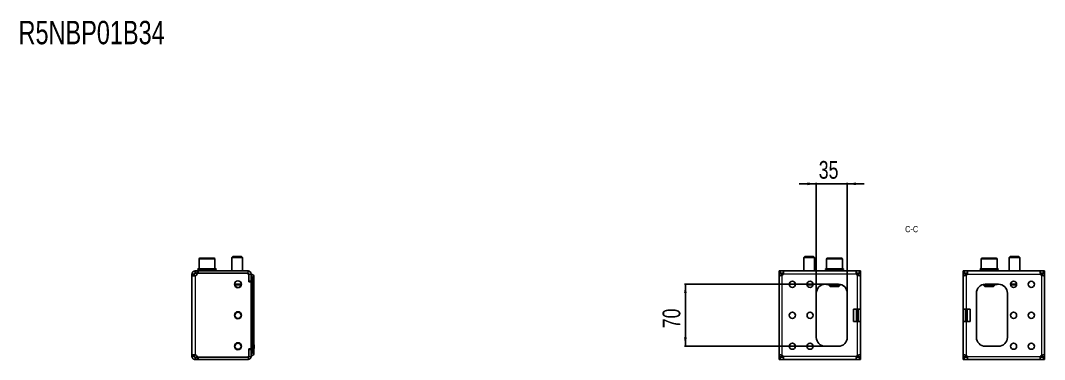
# Model space of a CAD drawing. Header units: millimetres. Extents: x -438 to 1749, y -470 to 578.
# Drawn here: x 591 to 1749, y 195 to 578 of the extents above; entities that cross this region are included whole.
import ezdxf

# ---------------------------------------------------------------- set-up
doc = ezdxf.new("R2010")
doc.units = ezdxf.units.MM
doc.layers.add('FORMAT', color=7, linetype='Continuous')
doc.styles.add('SLDTEXTSTYLE0', font='TXT', dxfattribs={"width": 0.75})
doc.dimstyles.new('SLDDIMSTYLE0', dxfattribs={"dimtxt": 20, "dimasz": 10, "dimexe": 0, "dimexo": 0.0625, "dimgap": 5, "dimtad": 2, "dimdec": 1, "dimrnd": 1e-09, "dimzin": 12, "dimdsep": 46, "dimtxsty": 'SLDTEXTSTYLE0', "dimsah": 1, "dimcen": 0.09, "dimadec": 0, "dimazin": 3, "dimtfac": 1, "dimtofl": 0, "dimtmove": 0, "dimatfit": 3, "dimfxl": 0, "dimfrac": 2, "dimtolj": 1, "dimtzin": 12, "dimarcsym": 0})
doc.dimstyles.new('SLDDIMSTYLE1', dxfattribs={"dimtxt": 20, "dimasz": 10, "dimexe": 0, "dimexo": 0.0625, "dimgap": 5, "dimtad": 2, "dimdec": 1, "dimrnd": 1e-09, "dimzin": 12, "dimdsep": 46, "dimtxsty": 'SLDTEXTSTYLE0', "dimsah": 1, "dimcen": 0.09, "dimadec": 0, "dimazin": 3, "dimtfac": 1, "dimtmove": 0, "dimatfit": 0, "dimfxl": 0, "dimfrac": 2, "dimtolj": 1, "dimtzin": 12, "dimarcsym": 0})

# ---------------------------------------------------------------- blocks, each defined once
blk = doc.blocks.new('_D_9')
at = {"layer": 'FORMAT'}
for p, q in [((1490.6, 270), (1490.6, 394.4)), ((1525.6, 270), (1525.6, 394.4)), ((1490.6, 393.4), (1471.4, 393.4)), ((1525.6, 393.4), (1490.6, 393.4)), ((1525.6, 393.4), (1544.9, 393.4))]:
    blk.add_line(p, q, dxfattribs=at)
for points in [[(1490.6, 393.4), (1480.6, 395), (1480.6, 391.9)], [(1525.6, 393.4), (1535.6, 391.9), (1535.6, 395)]]:
    blk.add_solid(points, dxfattribs=at)
at = {"layer": 'FORMAT', "insert": (1493.4, 419.2), "char_height": 20, "attachment_point": 1, "style": 'SLDTEXTSTYLE0'}
blk.add_mtext('35', dxfattribs=at)
blk = doc.blocks.new('_D_10')
at = {"layer": 'FORMAT'}
for p, q in [((1500.6, 279.9), (1341.6, 279.9)), ((1342.6, 209.9), (1342.6, 279.9)), ((1500.6, 209.9), (1341.6, 209.9))]:
    blk.add_line(p, q, dxfattribs=at)
for points in [[(1342.6, 279.9), (1341.1, 269.9), (1344.2, 269.9)], [(1342.6, 209.9), (1344.2, 219.9), (1341.1, 219.9)]]:
    blk.add_solid(points, dxfattribs=at)
at = {"layer": 'FORMAT', "insert": (1316.9, 230.2), "char_height": 20, "attachment_point": 1, "rotation": 90, "style": 'SLDTEXTSTYLE0'}
blk.add_mtext('70', dxfattribs=at)

msp = doc.modelspace()

# ---------------------------------------------------------------- linework, layer by layer
at = {"color": 7, "linetype": 'Continuous', "lineweight": 25}
for p, q in [((792.79, 308.45), (792.79, 297.45)), ((793.79, 309.45), (809.79, 309.45)), ((810.79, 297.45), (810.79, 308.45)), ((830.86, 311.45), (829.79, 310.37)), ((829.79, 310.37), (829.79, 294.95)), ((841.79, 310.37), (829.79, 310.37)), ((840.71, 311.45), (830.86, 311.45)), ((841.79, 310.37), (840.71, 311.45)), ((841.79, 294.95), (841.79, 310.37)), ((1477.72, 311.45), (1476.65, 310.37)), ((1476.65, 310.37), (1476.65, 294.95)), ((1488.65, 310.37), (1476.65, 310.37)), ((1487.57, 311.45), (1477.72, 311.45)), ((1488.65, 310.37), (1487.57, 311.45)), ((1488.65, 294.95), (1488.65, 310.37)), ((1502.15, 308.45), (1502.15, 297.45)), ((1503.15, 309.45), (1511.54, 309.45)), ((1511.54, 309.45), (1519.15, 309.45)), ((1520.15, 297.45), (1520.15, 308.45)), ((1677.15, 308.45), (1677.15, 297.45)), ((1678.15, 309.45), (1686.49, 309.45)), ((1686.49, 309.45), (1694.15, 309.45)), ((1695.15, 297.45), (1695.15, 308.45)), ((1709.72, 311.45), (1708.65, 310.37)), ((1708.65, 310.37), (1708.65, 294.95)), ((1720.65, 310.37), (1708.65, 310.37)), ((1719.57, 311.45), (1709.72, 311.45)), ((1720.65, 310.37), (1719.57, 311.45)), ((1720.65, 294.95), (1720.65, 310.37)), ((784.79, 291.45), (784.79, 290.23)), ((787.29, 291.45), (784.79, 291.45)), ((787.29, 290.23), (784.79, 290.23)), ((784.79, 290.23), (784.79, 199.67)), ((787.29, 291.45), (787.29, 290.23)), ((788.29, 292.45), (788.29, 294.95)), ((790.69, 294.95), (788.29, 294.95)), ((790.69, 292.45), (788.29, 292.45)), ((790.69, 294.95), (790.69, 292.45)), ((790.69, 294.95), (791.69, 294.95)), ((791.69, 292.45), (790.69, 292.45)), ((791.54, 297.45), (791.54, 296.45)), ((791.54, 297.45), (791.54, 297.2)), ((792.34, 297.45), (791.54, 297.45)), ((791.54, 297.45), (791.54, 297.45)), ((791.54, 296.45), (791.54, 296.7)), ((792.34, 296.45), (791.54, 296.45)), ((791.54, 296.45), (791.54, 296.45)), ((848.29, 294.95), (791.69, 294.95)), ((791.69, 292.45), (848.29, 292.45)), ((791.71, 292.35), (846.69, 292.35)), ((792.34, 297.45), (792.44, 297.45)), ((792.34, 296.45), (792.44, 296.45)), ((792.44, 297.45), (792.44, 297.2)), ((794.58, 297.45), (792.44, 297.45)), ((792.44, 296.45), (792.44, 296.7)), ((794.58, 296.45), (792.44, 296.45)), ((794.58, 297.45), (794.76, 297.45)), ((794.58, 296.45), (794.76, 296.45)), ((794.76, 297.45), (794.76, 297.2)), ((797.91, 297.45), (794.76, 297.45)), ((794.76, 296.45), (794.76, 296.7)), ((797.91, 296.45), (794.76, 296.45)), ((795.79, 296.45), (795.79, 294.95)), ((797.91, 297.45), (798.14, 297.45)), ((797.91, 296.45), (798.14, 296.45)), ((798.14, 297.45), (798.14, 297.2)), ((801.84, 297.45), (798.14, 297.45)), ((798.14, 296.45), (798.14, 296.7)), ((801.84, 296.45), (798.14, 296.45)), ((801.84, 297.45), (801.93, 297.45)), ((801.84, 296.45), (802.01, 296.45)), ((802.01, 296.45), (802.09, 296.45)), ((802.05, 297.45), (802.09, 297.45)), ((802.09, 297.45), (802.09, 297.2)), ((805.76, 297.45), (802.09, 297.45)), ((802.09, 296.45), (802.09, 296.7)), ((805.76, 296.45), (802.09, 296.45)), ((805.76, 297.45), (805.99, 297.45)), ((805.76, 296.45), (805.99, 296.45)), ((805.99, 297.45), (805.99, 297.2)), ((809.07, 297.45), (805.99, 297.45)), ((805.99, 296.45), (805.99, 296.7)), ((809.07, 296.45), (805.99, 296.45)), ((807.79, 294.95), (807.79, 296.45)), ((809.07, 297.45), (809.24, 297.45)), ((809.07, 296.45), (809.24, 296.45)), ((809.24, 297.45), (809.24, 297.2)), ((811.28, 297.45), (809.24, 297.45)), ((809.24, 296.45), (809.24, 296.7)), ((811.28, 296.45), (809.24, 296.45)), ((811.28, 297.45), (811.37, 297.45)), ((811.28, 296.45), (811.37, 296.45)), ((811.37, 297.45), (811.37, 297.2)), ((812.04, 297.45), (811.37, 297.45)), ((811.37, 296.45), (811.37, 296.7)), ((812.04, 296.45), (811.37, 296.45)), ((812.04, 296.45), (812.04, 297.45)), ((825.54, 292.45), (825.54, 292.35)), ((825.83, 292.45), (825.83, 292.35)), ((827.52, 292.45), (827.52, 292.35)), ((830.46, 292.45), (830.46, 292.35)), ((834.22, 292.45), (834.22, 292.35)), ((838.22, 292.45), (838.22, 292.35)), ((841.84, 292.45), (841.84, 292.35)), ((844.55, 292.45), (844.55, 292.35)), ((845.92, 292.45), (845.92, 292.35)), ((846.04, 292.35), (846.04, 292.45)), ((849.19, 282.85), (849.19, 289.85)), ((849.29, 291.45), (849.29, 283.5)), ((851.79, 291.45), (851.79, 283.5)), ((851.79, 291.2), (851.99, 291.2)), ((851.99, 291.2), (853.67, 290.74)), ((1448.65, 292.45), (1448.65, 294.95)), ((1448.65, 294.95), (1449.76, 294.95)), ((1449.76, 292.45), (1448.65, 292.45)), ((1448.65, 292.45), (1448.65, 292.35)), ((1448.65, 292.35), (1451.15, 292.35)), ((1448.65, 291.74), (1448.65, 292.35)), ((1448.65, 291.74), (1448.65, 289.67)), ((1448.65, 200.22), (1448.65, 289.67)), ((1448.65, 289.67), (1449.74, 289.67)), ((1453.48, 294.95), (1449.76, 294.95)), ((1453.48, 292.45), (1449.76, 292.45)), ((1451.15, 292.35), (1451.15, 291.74)), ((1451.15, 291.74), (1451.15, 289.92)), ((1535.82, 294.95), (1453.48, 294.95)), ((1453.48, 294.95), (1453.48, 292.73)), ((1500.9, 297.45), (1500.9, 296.45)), ((1500.9, 297.45), (1500.91, 297.45)), ((1500.9, 296.45), (1500.91, 296.45)), ((1500.91, 297.45), (1500.91, 297.2)), ((1501.73, 297.45), (1500.91, 297.45)), ((1500.91, 296.45), (1500.91, 296.7)), ((1501.73, 296.45), (1500.91, 296.45)), ((1501.73, 297.45), (1501.84, 297.45)), ((1501.73, 296.45), (1501.84, 296.45)), ((1501.84, 297.45), (1501.84, 297.2)), ((1504, 297.45), (1501.84, 297.45)), ((1501.84, 296.45), (1501.84, 296.7)), ((1504, 296.45), (1501.84, 296.45)), ((1504, 297.45), (1504.18, 297.45)), ((1504, 296.45), (1504.18, 296.45)), ((1504.18, 297.45), (1504.18, 297.2)), ((1507.36, 297.45), (1504.18, 297.45)), ((1504.18, 296.45), (1504.18, 296.7)), ((1507.36, 296.45), (1504.18, 296.45)), ((1505.15, 296.45), (1505.15, 294.95)), ((1507.36, 297.45), (1507.59, 297.45)), ((1507.36, 296.45), (1507.59, 296.45)), ((1507.59, 297.45), (1507.59, 297.2)), ((1511.29, 297.45), (1507.59, 297.45)), ((1507.59, 296.45), (1507.59, 296.7)), ((1511.29, 296.45), (1507.59, 296.45)), ((1511.29, 297.45), (1511.59, 297.45)), ((1511.29, 297.45), (1511.37, 297.45)), ((1511.29, 296.45), (1511.44, 296.45)), ((1511.44, 296.45), (1511.54, 296.45)), ((1511.49, 297.45), (1511.54, 297.45)), ((1511.54, 297.45), (1511.54, 297.2)), ((1515.2, 297.45), (1511.54, 297.45)), ((1511.54, 296.45), (1511.54, 296.7)), ((1515.2, 296.45), (1511.54, 296.45)), ((1515.2, 297.45), (1515.43, 297.45)), ((1515.2, 296.45), (1515.43, 296.45)), ((1515.43, 297.45), (1515.43, 297.2)), ((1518.5, 297.45), (1515.43, 297.45)), ((1515.43, 296.45), (1515.43, 296.7)), ((1518.5, 296.45), (1515.43, 296.45)), ((1517.15, 294.95), (1517.15, 296.45)), ((1518.5, 297.45), (1518.67, 297.45)), ((1518.5, 296.45), (1518.67, 296.45)), ((1518.67, 297.45), (1518.67, 297.2)), ((1520.67, 297.45), (1518.67, 297.45)), ((1518.67, 296.45), (1518.67, 296.7)), ((1520.67, 296.45), (1518.67, 296.45)), ((1520.67, 297.45), (1520.76, 297.45)), ((1520.67, 296.45), (1520.76, 296.45)), ((1520.76, 297.45), (1520.76, 297.2)), ((1521.4, 297.45), (1520.76, 297.45)), ((1520.76, 296.45), (1520.76, 296.7)), ((1521.4, 296.45), (1520.76, 296.45)), ((1521.4, 296.45), (1521.4, 297.45)), ((1535.82, 294.95), (1535.82, 292.65)), ((1539.54, 294.95), (1535.82, 294.95)), ((1539.54, 292.45), (1535.82, 292.45)), ((1538.15, 292.35), (1540.65, 292.35)), ((1538.15, 291.74), (1538.15, 292.35)), ((1538.15, 289.9), (1538.15, 291.74)), ((1540.65, 289.67), (1539.52, 289.67)), ((1539.54, 294.95), (1540.65, 294.95)), ((1540.65, 292.45), (1539.54, 292.45)), ((1540.65, 294.95), (1540.65, 292.45)), ((1540.65, 292.35), (1540.65, 292.45)), ((1540.65, 292.35), (1540.65, 291.74)), ((1540.65, 289.67), (1540.65, 291.74)), ((1540.65, 251.95), (1540.65, 289.67)), ((1656.65, 292.45), (1656.65, 294.95)), ((1656.65, 294.95), (1657.76, 294.95)), ((1657.76, 292.45), (1656.65, 292.45)), ((1656.65, 292.45), (1656.65, 292.35)), ((1656.65, 292.35), (1659.15, 292.35)), ((1656.65, 291.74), (1656.65, 292.35)), ((1656.65, 291.74), (1656.65, 289.67)), ((1656.65, 289.67), (1657.74, 289.67)), ((1656.65, 289.67), (1656.65, 251.95)), ((1661.48, 294.95), (1657.76, 294.95)), ((1661.48, 292.45), (1657.76, 292.45)), ((1659.15, 292.35), (1659.15, 291.74)), ((1659.15, 291.74), (1659.15, 289.92)), ((1661.48, 294.95), (1661.48, 292.73)), ((1743.82, 294.95), (1661.48, 294.95)), ((1675.9, 297.45), (1675.9, 296.45)), ((1675.9, 297.45), (1675.91, 297.45)), ((1675.9, 296.45), (1675.91, 296.45)), ((1675.91, 297.45), (1675.91, 297.2)), ((1676.74, 297.45), (1675.91, 297.45)), ((1675.91, 296.45), (1675.91, 296.7)), ((1676.74, 296.45), (1675.91, 296.45)), ((1676.74, 297.45), (1676.84, 297.45)), ((1676.74, 296.45), (1676.84, 296.45)), ((1676.84, 297.45), (1676.84, 297.2)), ((1679.01, 297.45), (1676.84, 297.45)), ((1676.84, 296.45), (1676.84, 296.7)), ((1679.01, 296.45), (1676.84, 296.45)), ((1679.01, 297.45), (1679.19, 297.45)), ((1679.01, 296.45), (1679.19, 296.45)), ((1679.19, 297.45), (1679.19, 297.2)), ((1682.36, 297.45), (1679.19, 297.45)), ((1679.19, 296.45), (1679.19, 296.7)), ((1682.36, 296.45), (1679.19, 296.45)), ((1680.15, 296.45), (1680.15, 294.95)), ((1682.36, 297.45), (1682.59, 297.45)), ((1682.36, 296.45), (1682.59, 296.45)), ((1682.59, 297.45), (1682.59, 297.2)), ((1686.29, 297.45), (1682.59, 297.45)), ((1682.59, 296.45), (1682.59, 296.7)), ((1686.29, 296.45), (1682.59, 296.45)), ((1686.29, 297.45), (1686.53, 297.45)), ((1686.29, 297.45), (1686.37, 297.45)), ((1686.29, 296.45), (1686.45, 296.45)), ((1686.45, 296.45), (1686.54, 296.45)), ((1686.5, 297.45), (1686.54, 297.45)), ((1686.54, 297.45), (1686.54, 297.2)), ((1690.21, 297.45), (1686.54, 297.45)), ((1686.54, 296.45), (1686.54, 296.7)), ((1690.21, 296.45), (1686.54, 296.45)), ((1690.21, 297.45), (1690.43, 297.45)), ((1690.21, 296.45), (1690.43, 296.45)), ((1690.43, 297.45), (1690.43, 297.2)), ((1693.5, 297.45), (1690.43, 297.45)), ((1690.43, 296.45), (1690.43, 296.7)), ((1693.5, 296.45), (1690.43, 296.45)), ((1692.15, 294.95), (1692.15, 296.45)), ((1693.5, 297.45), (1693.67, 297.45)), ((1693.5, 296.45), (1693.67, 296.45)), ((1693.67, 297.45), (1693.67, 297.2)), ((1695.67, 297.45), (1693.67, 297.45)), ((1693.67, 296.45), (1693.67, 296.7)), ((1695.67, 296.45), (1693.67, 296.45)), ((1695.67, 297.45), (1695.76, 297.45)), ((1695.67, 296.45), (1695.76, 296.45)), ((1695.76, 297.45), (1695.76, 297.2)), ((1696.4, 297.45), (1695.76, 297.45)), ((1695.76, 296.45), (1695.76, 296.7)), ((1696.4, 296.45), (1695.76, 296.45)), ((1696.4, 296.45), (1696.4, 297.45)), ((1743.82, 292.65), (1743.82, 294.95)), ((1747.54, 294.95), (1743.82, 294.95)), ((1747.54, 292.45), (1743.82, 292.45)), ((1746.15, 292.35), (1748.65, 292.35)), ((1746.15, 291.74), (1746.15, 292.35)), ((1746.15, 289.9), (1746.15, 291.74)), ((1747.52, 289.67), (1748.65, 289.67)), ((1747.54, 294.95), (1748.65, 294.95)), ((1748.65, 292.45), (1747.54, 292.45)), ((1748.65, 294.95), (1748.65, 292.45)), ((1748.65, 292.35), (1748.65, 292.45)), ((1748.65, 292.35), (1748.65, 291.74)), ((1748.65, 289.67), (1748.65, 291.74)), ((1748.65, 289.67), (1748.65, 200.22)), ((840.76, 279.45), (832.82, 279.45)), ((849.19, 284.43), (849.29, 284.21)), ((851.79, 282.85), (849.19, 282.85)), ((851.79, 283.5), (849.29, 283.5)), ((851.79, 201.47), (851.79, 288.92)), ((851.79, 282.85), (851.79, 207.05)), ((851.99, 202.1), (851.99, 288.3)), ((854.79, 287.85), (854.79, 289.3)), ((854.79, 287.85), (854.79, 213.4)), ((1487.11, 279.45), (1480.19, 279.45)), ((1515.65, 279.95), (1500.65, 279.95)), ((1502.32, 279.85), (1502.3, 279.85)), ((1502.32, 279.85), (1502.32, 279.85)), ((1502.42, 279.85), (1502.32, 279.85)), ((1502.42, 279.95), (1502.42, 279.85)), ((1505.68, 279.85), (1502.42, 279.85)), ((1505.15, 279.85), (1505.15, 278.52)), ((1505.15, 278.52), (1506.22, 277.45)), ((1505.15, 278.52), (1511.44, 278.52)), ((1505.68, 279.85), (1507.57, 279.85)), ((1508.13, 279.85), (1507.57, 279.85)), ((1514.17, 279.85), (1508.13, 279.85)), ((1511.44, 278.52), (1517.15, 278.52)), ((1514.72, 279.85), (1514.17, 279.85)), ((1514.72, 279.85), (1516.62, 279.85)), ((1516.07, 277.45), (1517.15, 278.52)), ((1517.06, 279.85), (1516.62, 279.85)), ((1517.15, 278.52), (1517.15, 279.83)), ((1680.15, 279.83), (1680.15, 278.52)), ((1680.15, 278.52), (1681.22, 277.45)), ((1680.15, 278.52), (1686.4, 278.52)), ((1680.68, 279.85), (1682.57, 279.85)), ((1696.65, 279.95), (1681.65, 279.95)), ((1683.13, 279.85), (1682.57, 279.85)), ((1689.17, 279.85), (1683.13, 279.85)), ((1686.4, 278.52), (1692.15, 278.52)), ((1689.72, 279.85), (1689.17, 279.85)), ((1689.72, 279.85), (1691.62, 279.85)), ((1691.07, 277.45), (1692.15, 278.52)), ((1694.88, 279.85), (1691.62, 279.85)), ((1692.15, 278.52), (1692.15, 279.85)), ((1694.88, 279.85), (1694.88, 279.95)), ((1694.98, 279.85), (1694.88, 279.85)), ((1695, 279.85), (1694.98, 279.85)), ((1694.98, 279.85), (1694.98, 279.85)), ((1717.11, 279.45), (1710.19, 279.45)), ((1490.65, 269.95), (1490.65, 219.95)), ((1506.22, 277.45), (1511.39, 277.45)), ((1511.39, 277.45), (1516.07, 277.45)), ((1525.65, 219.95), (1525.65, 269.95)), ((1671.65, 269.95), (1671.65, 219.95)), ((1681.22, 277.45), (1686.36, 277.45)), ((1686.36, 277.45), (1691.07, 277.45)), ((1706.65, 219.95), (1706.65, 269.95)), ((1532.65, 251.95), (1537.15, 251.95)), ((1532.65, 251.95), (1532.65, 237.95)), ((1540.65, 251.95), (1537.15, 251.95)), ((1538.15, 237.95), (1538.15, 251.95)), ((1540.65, 237.95), (1540.65, 251.95)), ((1660.15, 251.95), (1656.65, 251.95)), ((1656.65, 251.95), (1656.65, 237.95)), ((1659.15, 251.95), (1659.15, 237.95)), ((1664.65, 251.95), (1660.15, 251.95)), ((1664.65, 237.95), (1664.65, 251.95)), ((1532.65, 237.95), (1537.15, 237.95)), ((1537.15, 237.95), (1540.65, 237.95)), ((1540.65, 200.22), (1540.65, 237.95)), ((1656.65, 237.95), (1660.15, 237.95)), ((1656.65, 237.95), (1656.65, 200.22)), ((1664.65, 237.95), (1660.15, 237.95)), ((854.79, 213.4), (854.79, 205.2)), ((854.99, 211.45), (854.79, 211.45)), ((854.99, 211.42), (854.79, 211.42)), ((854.99, 211.4), (854.79, 211.4)), ((854.99, 210.96), (854.99, 207.64)), ((1500.65, 209.95), (1515.65, 209.95)), ((1681.65, 209.95), (1696.65, 209.95)), ((784.79, 199.67), (787.29, 199.67)), ((784.79, 199.67), (784.79, 198.45)), ((784.79, 198.45), (787.29, 198.45)), ((787.29, 199.67), (787.29, 198.45)), ((788.29, 194.95), (788.29, 197.45)), ((788.29, 197.45), (790.69, 197.45)), ((790.69, 197.45), (790.69, 194.95)), ((790.69, 197.45), (791.69, 197.45)), ((848.29, 197.45), (791.69, 197.45)), ((846.69, 197.55), (791.71, 197.55)), ((849.19, 207.05), (851.79, 207.05)), ((849.19, 200.05), (849.19, 207.05)), ((849.19, 205.97), (849.29, 206.18)), ((849.29, 206.4), (849.29, 198.45)), ((851.79, 206.4), (849.29, 206.4)), ((851.79, 206.4), (851.79, 198.45)), ((851.99, 199.2), (851.79, 199.2)), ((853.67, 199.65), (851.99, 199.2)), ((854.99, 207.2), (854.79, 207.2)), ((854.99, 207.14), (854.79, 207.14)), ((854.79, 205.2), (854.79, 202.55)), ((854.79, 201.1), (854.79, 202.55)), ((1449.78, 200.22), (1448.65, 200.22)), ((1448.65, 200.22), (1448.65, 198.16)), ((1448.65, 197.55), (1448.65, 198.16)), ((1451.15, 197.55), (1448.65, 197.55)), ((1448.65, 197.55), (1448.65, 197.45)), ((1448.65, 194.95), (1448.65, 197.45)), ((1448.65, 197.45), (1449.76, 197.45)), ((1449.76, 197.45), (1453.48, 197.45)), ((1451.15, 200), (1451.15, 198.16)), ((1451.15, 198.16), (1451.15, 197.55)), ((1453.48, 197.24), (1453.48, 194.95)), ((1535.82, 197.45), (1539.54, 197.45)), ((1535.82, 194.95), (1535.82, 197.16)), ((1538.15, 198.16), (1538.15, 199.98)), ((1538.15, 197.55), (1538.15, 198.16)), ((1540.65, 197.55), (1538.15, 197.55)), ((1539.54, 197.45), (1540.65, 197.45)), ((1540.65, 200.22), (1539.56, 200.22)), ((1540.65, 198.16), (1540.65, 200.22)), ((1540.65, 198.16), (1540.65, 197.55)), ((1540.65, 197.45), (1540.65, 197.55)), ((1540.65, 197.45), (1540.65, 194.95)), ((1656.65, 200.22), (1657.78, 200.22)), ((1656.65, 200.22), (1656.65, 198.16)), ((1656.65, 197.55), (1656.65, 198.16)), ((1659.15, 197.55), (1656.65, 197.55)), ((1656.65, 197.55), (1656.65, 197.45)), ((1656.65, 194.95), (1656.65, 197.45)), ((1656.65, 197.45), (1657.76, 197.45)), ((1657.76, 197.45), (1661.48, 197.45)), ((1659.15, 200), (1659.15, 198.16)), ((1659.15, 198.16), (1659.15, 197.55)), ((1661.48, 194.95), (1661.48, 197.24)), ((1743.82, 197.45), (1747.54, 197.45)), ((1743.82, 194.95), (1743.82, 197.16)), ((1746.15, 198.16), (1746.15, 199.98)), ((1746.15, 197.55), (1746.15, 198.16)), ((1748.65, 197.55), (1746.15, 197.55)), ((1747.54, 197.45), (1748.65, 197.45)), ((1748.65, 200.22), (1747.56, 200.22)), ((1748.65, 198.16), (1748.65, 200.22)), ((1748.65, 198.16), (1748.65, 197.55)), ((1748.65, 197.45), (1748.65, 197.55)), ((1748.65, 197.45), (1748.65, 194.95)), ((788.29, 194.95), (790.69, 194.95)), ((791.69, 194.95), (790.69, 194.95)), ((791.69, 194.95), (848.29, 194.95)), ((1449.76, 194.95), (1448.65, 194.95)), ((1449.76, 194.95), (1453.48, 194.95)), ((1453.48, 194.95), (1535.82, 194.95)), ((1535.82, 194.95), (1539.54, 194.95)), ((1540.65, 194.95), (1539.54, 194.95)), ((1657.76, 194.95), (1656.65, 194.95)), ((1657.76, 194.95), (1661.48, 194.95)), ((1661.48, 194.95), (1743.82, 194.95)), ((1743.82, 194.95), (1747.54, 194.95)), ((1748.65, 194.95), (1747.54, 194.95))]:
    msp.add_line(p, q, dxfattribs=at)
at = {"color": 8, "linetype": 'Continuous', "lineweight": 18}
for p, q in [((810.79, 308.45), (792.79, 308.45)), ((1511.59, 308.45), (1502.15, 308.45)), ((1520.15, 308.45), (1511.59, 308.45)), ((1686.53, 308.45), (1677.15, 308.45)), ((1695.15, 308.45), (1686.53, 308.45)), ((788.29, 289.67), (788.29, 200.22)), ((791.69, 294.95), (791.69, 292.45)), ((848.29, 292.45), (848.29, 294.95)), ((849.29, 291.45), (851.79, 291.45)), ((1451.15, 291.74), (1448.65, 291.74)), ((1449.76, 294.95), (1449.76, 292.45)), ((1451.15, 291.45), (1453.24, 291.45)), ((1452.15, 199.67), (1452.15, 290.23)), ((1536.06, 291.45), (1453.24, 291.45)), ((1536.06, 291.45), (1538.15, 291.45)), ((1537.15, 251.95), (1537.15, 290.23)), ((1540.65, 291.74), (1538.15, 291.74)), ((1539.54, 292.45), (1539.54, 294.95)), ((1659.15, 291.74), (1656.65, 291.74)), ((1657.76, 294.95), (1657.76, 292.45)), ((1659.15, 291.45), (1661.24, 291.45)), ((1660.15, 290.23), (1660.15, 251.95)), ((1661.24, 291.45), (1744.06, 291.45)), ((1744.06, 291.45), (1746.15, 291.45)), ((1745.15, 290.23), (1745.15, 199.67)), ((1748.65, 291.74), (1746.15, 291.74)), ((1747.54, 292.45), (1747.54, 294.95)), ((832.82, 280.45), (840.76, 280.45)), ((851.59, 282.85), (851.59, 283.5)), ((853.67, 287.85), (851.99, 288.3)), ((853.67, 202.55), (853.67, 287.85)), ((854.79, 287.85), (853.67, 287.85)), ((1480.19, 280.45), (1487.11, 280.45)), ((1507.57, 279.95), (1507.57, 279.85)), ((1508.13, 279.95), (1508.13, 279.85)), ((1514.17, 279.95), (1514.17, 279.85)), ((1514.72, 279.95), (1514.72, 279.85)), ((1682.57, 279.95), (1682.57, 279.85)), ((1683.13, 279.95), (1683.13, 279.85)), ((1689.17, 279.95), (1689.17, 279.85)), ((1689.72, 279.95), (1689.72, 279.85)), ((1710.19, 280.45), (1717.11, 280.45)), ((1535.95, 237.95), (1535.95, 251.95)), ((1536.15, 251.95), (1536.15, 237.95)), ((1536.26, 237.95), (1536.26, 251.95)), ((1536.46, 251.95), (1536.46, 237.95)), ((1537.34, 237.95), (1537.34, 251.95)), ((1537.54, 251.95), (1537.54, 237.95)), ((1537.65, 237.95), (1537.65, 251.95)), ((1537.85, 251.95), (1537.85, 237.95)), ((1659.45, 237.95), (1659.45, 251.95)), ((1659.65, 251.95), (1659.65, 237.95)), ((1659.76, 237.95), (1659.76, 251.95)), ((1659.96, 251.95), (1659.96, 237.95)), ((1660.84, 237.95), (1660.84, 251.95)), ((1661.04, 251.95), (1661.04, 237.95)), ((1661.15, 237.95), (1661.15, 251.95)), ((1661.35, 251.95), (1661.35, 237.95)), ((1537.15, 199.67), (1537.15, 237.95)), ((1660.15, 237.95), (1660.15, 199.67)), ((854.99, 210.96), (854.79, 210.96)), ((791.69, 197.45), (791.69, 194.95)), ((848.29, 197.45), (848.29, 194.95)), ((849.29, 198.45), (851.79, 198.45)), ((851.59, 206.4), (851.59, 207.05)), ((851.99, 202.1), (853.67, 202.55)), ((853.67, 202.55), (854.79, 202.55)), ((854.99, 207.64), (854.79, 207.64)), ((1448.65, 198.16), (1451.15, 198.16)), ((1449.76, 197.45), (1449.76, 194.95)), ((1453.24, 198.45), (1451.15, 198.45)), ((1536.06, 198.45), (1453.24, 198.45)), ((1538.15, 198.45), (1536.06, 198.45)), ((1538.15, 198.16), (1540.65, 198.16)), ((1539.54, 194.95), (1539.54, 197.45)), ((1656.65, 198.16), (1659.15, 198.16)), ((1657.76, 197.45), (1657.76, 194.95)), ((1661.24, 198.45), (1659.15, 198.45)), ((1661.24, 198.45), (1744.06, 198.45)), ((1746.15, 198.45), (1744.06, 198.45)), ((1746.15, 198.16), (1748.65, 198.16)), ((1747.54, 194.95), (1747.54, 197.45))]:
    msp.add_line(p, q, dxfattribs=at)
at = {"color": 7, "linetype": 'Continuous', "lineweight": 25}
for centre, radius in [((836.79, 279.95), 4), ((1463.65, 279.95), 3.5), ((1483.65, 279.95), 3.5), ((1713.65, 279.95), 3.5), ((1733.65, 279.95), 3.5), ((836.79, 244.95), 4), ((836.79, 244.95), 3.5), ((1463.65, 244.95), 3.5), ((1483.65, 244.95), 3.5), ((1713.65, 244.95), 3.5), ((1733.65, 244.95), 3.5), ((836.79, 209.95), 4), ((836.79, 209.95), 3.5), ((1463.65, 209.95), 3.5), ((1483.65, 209.95), 3.5), ((1713.65, 209.95), 3.5), ((1733.65, 209.95), 3.5)]:
    msp.add_circle(centre, radius, dxfattribs=at)
for centre, radius, start, end in [((793.79, 308.45), 1, 90, 180), ((809.79, 308.45), 1, 0, 90), ((1503.15, 308.45), 1, 90, 180), ((1519.15, 308.45), 1, 0, 90), ((1678.15, 308.45), 1, 90, 180), ((1694.15, 308.45), 1, 0, 90), ((787.57, 293.1), 3.5, 281.89481, 337.11462), ((791.71, 291.35), 1, 90, 157.11462), ((794.44, 292.1), 0.35, 45.58469, 90), ((809.14, 292.1), 0.35, 90, 134.41531), ((846.69, 289.85), 2.5, 0, 90), ((848.29, 291.45), 3.5, 0, 90), ((848.29, 291.45), 1, 0, 90), ((853.29, 289.3), 1.5, 0, 75), ((1450.15, 293.1), 3.5, 304.8499, 331.87293), ((1539.15, 293.1), 3.5, 208.12707, 235.1501), ((1658.15, 293.1), 3.5, 304.8499, 331.87293), ((1747.15, 293.1), 3.5, 208.12707, 235.1501), ((836.79, 279.95), 3.5, 188.21321, 351.78679), ((1500.65, 269.95), 10, 90, 180), ((1515.65, 269.95), 10, 0, 90), ((1681.65, 269.95), 10, 90, 180), ((1696.65, 269.95), 10, 0, 90), ((1500.65, 219.95), 10, 180, 270), ((1515.65, 219.95), 10, 270, 0), ((1681.65, 219.95), 10, 180, 270), ((1696.65, 219.95), 10, 270, 0), ((787.57, 196.8), 3.5, 22.88538, 78.10519), ((791.71, 198.55), 1, 202.88538, 270), ((794.44, 197.8), 0.35, 270, 314.41531), ((809.14, 197.8), 0.35, 225.58469, 270), ((846.69, 200.05), 2.5, 270, 0), ((848.29, 198.45), 3.5, 270, 360), ((848.29, 198.45), 1, 270, 360), ((853.29, 201.1), 1.5, 285, 0), ((1450.15, 196.8), 3.5, 28.12707, 55.1501), ((1539.15, 196.8), 3.5, 124.8499, 151.87293), ((1658.15, 196.8), 3.5, 28.12707, 55.1501), ((1747.15, 196.8), 3.5, 124.8499, 151.87293)]:
    msp.add_arc(centre, radius, start, end, dxfattribs=at)
at = {"color": 8, "linetype": 'Continuous', "lineweight": 18}
for centre, major_axis, start_param, end_param in [((853.29, 287.74), (0.38, 3), 4.762686, 6.2664448), ((853.29, 202.65), (-0.38, 3), 3.1583332, 4.662092)]:
    msp.add_ellipse(centre, major_axis=major_axis, ratio=0.1230384, start_param=start_param, end_param=end_param, dxfattribs=at)
at = {"color": 7, "linetype": 'Continuous', "lineweight": 25}
for centre, major_axis, start_param, end_param in [((840.4, 291.2), (11.57, -3.1), 0.0670375, 0.2530722), ((840.4, 199.2), (11.57, 3.1), 6.0301131, 6.2161478)]:
    msp.add_ellipse(centre, major_axis=major_axis, ratio=0.2505628, start_param=start_param, end_param=end_param, dxfattribs=at)
for points, knots in [([(788.29, 294.95), (787.99, 294.93), (787.44, 294.89), (786.54, 294.53), (785.66, 293.86), (784.93, 292.76), (784.84, 291.89), (784.79, 291.45)], [0, 0, 0, 0, 0.16069004, 0.30131212, 0.52195134, 0.75357319, 1, 1, 1, 1]), ([(784.79, 290.23), (784.84, 290.1), (784.93, 289.88), (785.5, 289.69), (786.1, 289.62), (786.73, 289.6), (787.47, 289.61), (788.01, 289.65), (788.29, 289.67)], [0, 0, 0, 0, 0.2541487, 0.4482127, 0.5749082, 0.7088724, 0.8504677, 1, 1, 1, 1]), ([(788.29, 292.45), (788.2, 292.44), (788.05, 292.43), (787.84, 292.35), (787.68, 292.25), (787.54, 292.12), (787.44, 291.98), (787.31, 291.75), (787.3, 291.57), (787.29, 291.45)], [0, 0, 0, 0, 0.15678647, 0.29080921, 0.40350058, 0.49729844, 0.60713276, 0.72618128, 1, 1, 1, 1]), ([(787.29, 290.23), (787.3, 290.1), (787.32, 289.9), (787.47, 289.69), (787.61, 289.65), (787.65, 289.63)], [0, 0, 0, 0, 0.4882324, 0.8197059, 1, 1, 1, 1]), ([(791.54, 297.2), (791.54, 297.24), (791.54, 297.3), (791.54, 297.38), (791.54, 297.43), (791.54, 297.45)], [0, 0, 0, 0, 0.4999808, 0.7499881, 1, 1, 1, 1]), ([(791.54, 296.45), (791.54, 296.47), (791.54, 296.51), (791.54, 296.59), (791.54, 296.66), (791.54, 296.7)], [0, 0, 0, 0, 0.2501401, 0.5002802, 1, 1, 1, 1]), ([(792.44, 297.2), (792.42, 297.24), (792.39, 297.3), (792.36, 297.38), (792.34, 297.43), (792.34, 297.45)], [0, 0, 0, 0, 0.49998083, 0.7499881, 1, 1, 1, 1]), ([(792.34, 296.45), (792.34, 296.47), (792.36, 296.51), (792.39, 296.59), (792.42, 296.66), (792.44, 296.7)], [0, 0, 0, 0, 0.2501401, 0.5002802, 1, 1, 1, 1]), ([(794.76, 297.2), (794.73, 297.24), (794.68, 297.3), (794.62, 297.38), (794.59, 297.43), (794.58, 297.45)], [0, 0, 0, 0, 0.49998083, 0.7499881, 1, 1, 1, 1]), ([(794.58, 296.45), (794.59, 296.47), (794.62, 296.51), (794.68, 296.59), (794.73, 296.66), (794.76, 296.7)], [0, 0, 0, 0, 0.2501401, 0.5002802, 1, 1, 1, 1]), ([(798.14, 297.2), (798.11, 297.24), (798.05, 297.3), (797.97, 297.38), (797.93, 297.43), (797.91, 297.45)], [0, 0, 0, 0, 0.4999808, 0.7499881, 1, 1, 1, 1]), ([(797.91, 296.45), (797.93, 296.47), (797.97, 296.51), (798.05, 296.59), (798.11, 296.66), (798.14, 296.7)], [0, 0, 0, 0, 0.2501401, 0.5002802, 1, 1, 1, 1]), ([(802.09, 297.2), (802.05, 297.24), (801.98, 297.3), (801.9, 297.38), (801.86, 297.43), (801.84, 297.45)], [0, 0, 0, 0, 0.4999808, 0.7499881, 1, 1, 1, 1]), ([(801.84, 296.45), (801.86, 296.47), (801.9, 296.51), (801.98, 296.59), (802.05, 296.66), (802.09, 296.7)], [0, 0, 0, 0, 0.25014008, 0.50028016, 1, 1, 1, 1]), ([(802.09, 297.2), (802.07, 297.27), (802.05, 297.4), (802.03, 297.43), (802.01, 297.45)], [0, 0, 0, 0, 0.5617942, 1, 1, 1, 1]), ([(802.09, 296.7), (802.07, 296.62), (802.05, 296.49), (802.03, 296.46), (802.01, 296.45)], [0, 0, 0, 0, 0.5617942, 1, 1, 1, 1]), ([(805.99, 297.2), (805.95, 297.24), (805.89, 297.3), (805.81, 297.38), (805.78, 297.43), (805.76, 297.45)], [0, 0, 0, 0, 0.49998083, 0.7499881, 1, 1, 1, 1]), ([(805.76, 296.45), (805.78, 296.47), (805.81, 296.51), (805.89, 296.59), (805.95, 296.66), (805.99, 296.7)], [0, 0, 0, 0, 0.2501401, 0.5002802, 1, 1, 1, 1]), ([(809.24, 297.2), (809.22, 297.24), (809.17, 297.3), (809.11, 297.38), (809.09, 297.43), (809.07, 297.45)], [0, 0, 0, 0, 0.4999808, 0.7499881, 1, 1, 1, 1]), ([(809.07, 296.45), (809.09, 296.47), (809.11, 296.51), (809.17, 296.59), (809.22, 296.66), (809.24, 296.7)], [0, 0, 0, 0, 0.25014008, 0.50028016, 1, 1, 1, 1]), ([(811.37, 297.2), (811.35, 297.24), (811.33, 297.3), (811.3, 297.38), (811.28, 297.43), (811.28, 297.45)], [0, 0, 0, 0, 0.4999808, 0.7499881, 1, 1, 1, 1]), ([(811.28, 296.45), (811.28, 296.47), (811.3, 296.51), (811.33, 296.59), (811.35, 296.66), (811.37, 296.7)], [0, 0, 0, 0, 0.25014008, 0.50028016, 1, 1, 1, 1]), ([(825.79, 292.35), (825.79, 292.36), (825.78, 292.39), (825.78, 292.43), (825.77, 292.45)], [0, 0, 0, 0, 0.374848, 1, 1, 1, 1]), ([(827.43, 292.35), (827.42, 292.36), (827.4, 292.39), (827.38, 292.43), (827.37, 292.45)], [0, 0, 0, 0, 0.374848, 1, 1, 1, 1]), ([(830.34, 292.35), (830.32, 292.36), (830.3, 292.39), (830.27, 292.43), (830.25, 292.45)], [0, 0, 0, 0, 0.374848, 1, 1, 1, 1]), ([(834.07, 292.35), (834.06, 292.36), (834.03, 292.39), (833.99, 292.43), (833.97, 292.45)], [0, 0, 0, 0, 0.374848, 1, 1, 1, 1]), ([(838.07, 292.35), (838.06, 292.36), (838.03, 292.39), (837.99, 292.43), (837.97, 292.45)], [0, 0, 0, 0, 0.374848, 1, 1, 1, 1]), ([(841.72, 292.35), (841.71, 292.36), (841.68, 292.39), (841.66, 292.43), (841.64, 292.45)], [0, 0, 0, 0, 0.374848, 1, 1, 1, 1]), ([(844.47, 292.35), (844.46, 292.36), (844.44, 292.39), (844.42, 292.43), (844.41, 292.45)], [0, 0, 0, 0, 0.374848, 1, 1, 1, 1]), ([(845.89, 292.35), (845.89, 292.36), (845.88, 292.39), (845.88, 292.43), (845.88, 292.45)], [0, 0, 0, 0, 0.374848, 1, 1, 1, 1]), ([(1448.65, 289.67), (1448.67, 289.66), (1448.72, 289.63), (1449.12, 289.61), (1449.83, 289.65), (1450.93, 289.87), (1451.74, 290.1), (1452.15, 290.23)], [0, 0, 0, 0, 0.1708405, 0.3192172, 0.5481031, 0.7678223, 1, 1, 1, 1]), ([(1453.24, 291.45), (1453.29, 291.71), (1453.39, 292.2), (1453.54, 293.02), (1453.64, 293.73), (1453.65, 294.29), (1453.63, 294.65), (1453.58, 294.9), (1453.51, 294.93), (1453.48, 294.95)], [0, 0, 0, 0, 0.1440667, 0.2712756, 0.4749075, 0.5979974, 0.7263376, 0.8602454, 1, 1, 1, 1]), ([(1500.91, 297.2), (1500.91, 297.24), (1500.9, 297.3), (1500.9, 297.38), (1500.9, 297.43), (1500.9, 297.45)], [0, 0, 0, 0, 0.4999808, 0.7499881, 1, 1, 1, 1]), ([(1500.9, 296.45), (1500.9, 296.47), (1500.9, 296.51), (1500.9, 296.59), (1500.91, 296.66), (1500.91, 296.7)], [0, 0, 0, 0, 0.2501401, 0.5002802, 1, 1, 1, 1]), ([(1501.84, 297.2), (1501.82, 297.24), (1501.79, 297.3), (1501.76, 297.38), (1501.74, 297.43), (1501.73, 297.45)], [0, 0, 0, 0, 0.4999808, 0.7499881, 1, 1, 1, 1]), ([(1501.73, 296.45), (1501.74, 296.47), (1501.76, 296.51), (1501.79, 296.59), (1501.82, 296.66), (1501.84, 296.7)], [0, 0, 0, 0, 0.2501401, 0.5002802, 1, 1, 1, 1]), ([(1504.18, 297.2), (1504.15, 297.24), (1504.11, 297.3), (1504.05, 297.38), (1504.02, 297.43), (1504, 297.45)], [0, 0, 0, 0, 0.4999808, 0.7499881, 1, 1, 1, 1]), ([(1504, 296.45), (1504.02, 296.47), (1504.05, 296.51), (1504.11, 296.59), (1504.15, 296.66), (1504.18, 296.7)], [0, 0, 0, 0, 0.2501401, 0.5002802, 1, 1, 1, 1]), ([(1507.59, 297.2), (1507.55, 297.24), (1507.49, 297.3), (1507.42, 297.38), (1507.38, 297.43), (1507.36, 297.45)], [0, 0, 0, 0, 0.4999808, 0.7499881, 1, 1, 1, 1]), ([(1507.36, 296.45), (1507.38, 296.47), (1507.42, 296.51), (1507.49, 296.59), (1507.55, 296.66), (1507.59, 296.7)], [0, 0, 0, 0, 0.2501401, 0.5002802, 1, 1, 1, 1]), ([(1511.54, 297.2), (1511.5, 297.24), (1511.44, 297.3), (1511.35, 297.38), (1511.31, 297.43), (1511.29, 297.45)], [0, 0, 0, 0, 0.4999808, 0.7499881, 1, 1, 1, 1]), ([(1511.29, 296.45), (1511.31, 296.47), (1511.35, 296.51), (1511.44, 296.59), (1511.5, 296.66), (1511.54, 296.7)], [0, 0, 0, 0, 0.2501401, 0.5002802, 1, 1, 1, 1]), ([(1511.54, 297.2), (1511.52, 297.27), (1511.49, 297.4), (1511.46, 297.43), (1511.44, 297.45)], [0, 0, 0, 0, 0.5617942, 1, 1, 1, 1]), ([(1511.54, 296.7), (1511.52, 296.62), (1511.49, 296.49), (1511.46, 296.46), (1511.44, 296.45)], [0, 0, 0, 0, 0.5617942, 1, 1, 1, 1]), ([(1515.43, 297.2), (1515.39, 297.24), (1515.33, 297.3), (1515.26, 297.38), (1515.22, 297.43), (1515.2, 297.45)], [0, 0, 0, 0, 0.4999808, 0.7499881, 1, 1, 1, 1]), ([(1515.2, 296.45), (1515.22, 296.47), (1515.26, 296.51), (1515.33, 296.59), (1515.39, 296.66), (1515.43, 296.7)], [0, 0, 0, 0, 0.2501401, 0.5002802, 1, 1, 1, 1]), ([(1518.67, 297.2), (1518.64, 297.24), (1518.6, 297.3), (1518.54, 297.38), (1518.51, 297.43), (1518.5, 297.45)], [0, 0, 0, 0, 0.49998083, 0.7499881, 1, 1, 1, 1]), ([(1518.5, 296.45), (1518.51, 296.47), (1518.54, 296.51), (1518.6, 296.59), (1518.64, 296.66), (1518.67, 296.7)], [0, 0, 0, 0, 0.2501401, 0.5002802, 1, 1, 1, 1]), ([(1520.76, 297.2), (1520.75, 297.24), (1520.72, 297.3), (1520.69, 297.38), (1520.68, 297.43), (1520.67, 297.45)], [0, 0, 0, 0, 0.4999808, 0.7499881, 1, 1, 1, 1]), ([(1520.67, 296.45), (1520.68, 296.47), (1520.69, 296.51), (1520.72, 296.59), (1520.75, 296.66), (1520.76, 296.7)], [0, 0, 0, 0, 0.2501401, 0.5002802, 1, 1, 1, 1]), ([(1535.82, 294.95), (1535.79, 294.93), (1535.73, 294.89), (1535.66, 294.53), (1535.64, 293.86), (1535.78, 292.76), (1535.97, 291.89), (1536.06, 291.45)], [0, 0, 0, 0, 0.16069, 0.3013121, 0.5219513, 0.7535732, 1, 1, 1, 1]), ([(1537.15, 290.23), (1537.61, 290.1), (1538.41, 289.88), (1539.32, 289.69), (1539.91, 289.62), (1540.31, 289.6), (1540.59, 289.61), (1540.63, 289.65), (1540.65, 289.67)], [0, 0, 0, 0, 0.2541487, 0.4482127, 0.5749082, 0.7088724, 0.8504677, 1, 1, 1, 1]), ([(1656.65, 289.67), (1656.67, 289.66), (1656.72, 289.63), (1657.12, 289.61), (1657.83, 289.65), (1658.93, 289.87), (1659.74, 290.1), (1660.15, 290.23)], [0, 0, 0, 0, 0.1708405, 0.3192172, 0.5481031, 0.7678223, 1, 1, 1, 1]), ([(1661.24, 291.45), (1661.29, 291.71), (1661.39, 292.2), (1661.54, 293.02), (1661.64, 293.73), (1661.65, 294.29), (1661.63, 294.65), (1661.58, 294.9), (1661.51, 294.93), (1661.48, 294.95)], [0, 0, 0, 0, 0.1440667, 0.2712756, 0.4749075, 0.5979974, 0.7263376, 0.8602454, 1, 1, 1, 1]), ([(1675.91, 297.2), (1675.91, 297.24), (1675.9, 297.3), (1675.9, 297.38), (1675.9, 297.43), (1675.9, 297.45)], [0, 0, 0, 0, 0.4999808, 0.7499881, 1, 1, 1, 1]), ([(1675.9, 296.45), (1675.9, 296.47), (1675.9, 296.51), (1675.9, 296.59), (1675.91, 296.66), (1675.91, 296.7)], [0, 0, 0, 0, 0.2501401, 0.5002802, 1, 1, 1, 1]), ([(1676.84, 297.2), (1676.82, 297.24), (1676.79, 297.3), (1676.76, 297.38), (1676.74, 297.43), (1676.74, 297.45)], [0, 0, 0, 0, 0.4999808, 0.7499881, 1, 1, 1, 1]), ([(1676.74, 296.45), (1676.74, 296.47), (1676.76, 296.51), (1676.79, 296.59), (1676.82, 296.66), (1676.84, 296.7)], [0, 0, 0, 0, 0.2501401, 0.5002802, 1, 1, 1, 1]), ([(1679.19, 297.2), (1679.16, 297.24), (1679.11, 297.3), (1679.05, 297.38), (1679.02, 297.43), (1679.01, 297.45)], [0, 0, 0, 0, 0.49998083, 0.7499881, 1, 1, 1, 1]), ([(1679.01, 296.45), (1679.02, 296.47), (1679.05, 296.51), (1679.11, 296.59), (1679.16, 296.66), (1679.19, 296.7)], [0, 0, 0, 0, 0.2501401, 0.5002802, 1, 1, 1, 1]), ([(1682.59, 297.2), (1682.56, 297.24), (1682.5, 297.3), (1682.42, 297.38), (1682.38, 297.43), (1682.36, 297.45)], [0, 0, 0, 0, 0.4999808, 0.7499881, 1, 1, 1, 1]), ([(1682.36, 296.45), (1682.38, 296.47), (1682.42, 296.51), (1682.5, 296.59), (1682.56, 296.66), (1682.59, 296.7)], [0, 0, 0, 0, 0.2501401, 0.5002802, 1, 1, 1, 1]), ([(1686.54, 297.2), (1686.5, 297.24), (1686.44, 297.3), (1686.36, 297.38), (1686.32, 297.43), (1686.29, 297.45)], [0, 0, 0, 0, 0.49998083, 0.7499881, 1, 1, 1, 1]), ([(1686.29, 296.45), (1686.32, 296.47), (1686.36, 296.51), (1686.44, 296.59), (1686.5, 296.66), (1686.54, 296.7)], [0, 0, 0, 0, 0.2501401, 0.5002802, 1, 1, 1, 1]), ([(1686.54, 297.2), (1686.53, 297.27), (1686.49, 297.4), (1686.46, 297.43), (1686.45, 297.45)], [0, 0, 0, 0, 0.5617942, 1, 1, 1, 1]), ([(1686.54, 296.7), (1686.53, 296.62), (1686.49, 296.49), (1686.46, 296.46), (1686.45, 296.45)], [0, 0, 0, 0, 0.56179418, 1, 1, 1, 1]), ([(1690.43, 297.2), (1690.4, 297.24), (1690.34, 297.3), (1690.26, 297.38), (1690.22, 297.43), (1690.21, 297.45)], [0, 0, 0, 0, 0.4999808, 0.7499881, 1, 1, 1, 1]), ([(1690.21, 296.45), (1690.22, 296.47), (1690.26, 296.51), (1690.34, 296.59), (1690.4, 296.66), (1690.43, 296.7)], [0, 0, 0, 0, 0.2501401, 0.5002802, 1, 1, 1, 1]), ([(1693.67, 297.2), (1693.64, 297.24), (1693.6, 297.3), (1693.54, 297.38), (1693.51, 297.43), (1693.5, 297.45)], [0, 0, 0, 0, 0.4999808, 0.7499881, 1, 1, 1, 1]), ([(1693.5, 296.45), (1693.51, 296.47), (1693.54, 296.51), (1693.6, 296.59), (1693.64, 296.66), (1693.67, 296.7)], [0, 0, 0, 0, 0.2501401, 0.5002802, 1, 1, 1, 1]), ([(1695.76, 297.2), (1695.75, 297.24), (1695.73, 297.3), (1695.7, 297.38), (1695.68, 297.43), (1695.67, 297.45)], [0, 0, 0, 0, 0.4999808, 0.7499881, 1, 1, 1, 1]), ([(1695.67, 296.45), (1695.68, 296.47), (1695.7, 296.51), (1695.73, 296.59), (1695.75, 296.66), (1695.76, 296.7)], [0, 0, 0, 0, 0.25014008, 0.50028016, 1, 1, 1, 1]), ([(1743.82, 294.95), (1743.79, 294.93), (1743.73, 294.89), (1743.66, 294.53), (1743.64, 293.86), (1743.78, 292.76), (1743.97, 291.89), (1744.06, 291.45)], [0, 0, 0, 0, 0.16069, 0.3013121, 0.5219513, 0.7535732, 1, 1, 1, 1]), ([(1745.15, 290.23), (1745.61, 290.1), (1746.41, 289.88), (1747.32, 289.69), (1747.91, 289.62), (1748.31, 289.6), (1748.59, 289.61), (1748.63, 289.65), (1748.65, 289.67)], [0, 0, 0, 0, 0.2541487, 0.4482127, 0.5749082, 0.7088724, 0.8504677, 1, 1, 1, 1]), ([(1502.3, 279.85), (1502.26, 279.85), (1502.17, 279.86), (1502.04, 279.89), (1501.96, 279.93), (1501.94, 279.95)], [0, 0, 0, 0, 0.4181065, 0.8377329, 1, 1, 1, 1]), ([(1505.68, 279.85), (1505.61, 279.85), (1505.49, 279.85), (1505.43, 279.92), (1505.4, 279.95)], [0, 0, 0, 0, 0.594904, 1, 1, 1, 1]), ([(1691.9, 279.95), (1691.88, 279.92), (1691.83, 279.87), (1691.72, 279.85), (1691.64, 279.85), (1691.62, 279.85)], [0, 0, 0, 0, 0.31995748, 0.82405984, 1, 1, 1, 1]), ([(1695.36, 279.95), (1695.31, 279.92), (1695.22, 279.87), (1695.09, 279.85), (1695.03, 279.85), (1695, 279.85)], [0, 0, 0, 0, 0.34226, 0.7273166, 1, 1, 1, 1]), ([(854.99, 211.4), (854.99, 211.39), (854.99, 211.37), (854.99, 211.26), (854.99, 211.11), (854.99, 211.01), (854.99, 210.96)], [0, 0, 0, 0, 0.2813032, 0.555629, 0.7738783, 1, 1, 1, 1]), ([(788.29, 200.22), (787.97, 200.24), (787.38, 200.26), (786.43, 200.28), (785.57, 200.24), (784.91, 200.02), (784.83, 199.79), (784.79, 199.67)], [0, 0, 0, 0, 0.1708405, 0.3192172, 0.5481031, 0.7678223, 1, 1, 1, 1]), ([(784.79, 198.45), (784.8, 198.19), (784.83, 197.7), (785.12, 196.87), (785.58, 196.16), (786.21, 195.6), (786.82, 195.24), (787.53, 195), (788.03, 194.96), (788.29, 194.95)], [0, 0, 0, 0, 0.1440667, 0.2712756, 0.4749075, 0.5979974, 0.7263376, 0.8602454, 1, 1, 1, 1]), ([(788.29, 200.22), (788.2, 200.24), (788.03, 200.26), (787.81, 200.28), (787.64, 200.26), (787.51, 200.21), (787.42, 200.13), (787.31, 199.96), (787.3, 199.79), (787.29, 199.67)], [0, 0, 0, 0, 0.15435865, 0.28728278, 0.40043528, 0.49654367, 0.60431389, 0.72315107, 1, 1, 1, 1]), ([(787.29, 198.45), (787.3, 198.31), (787.32, 198.12), (787.45, 197.9), (787.55, 197.76), (787.69, 197.63), (787.87, 197.53), (788.08, 197.46), (788.21, 197.45), (788.29, 197.45)], [0, 0, 0, 0, 0.2941026, 0.4063735, 0.4970139, 0.6118531, 0.7316911, 0.860101, 1, 1, 1, 1]), ([(854.99, 207.64), (854.99, 207.57), (854.99, 207.44), (854.99, 207.3), (854.99, 207.21), (854.99, 207.2), (854.99, 207.2)], [0, 0, 0, 0, 0.285197, 0.5604282, 0.7770436, 1, 1, 1, 1]), ([(1452.15, 199.67), (1451.69, 199.79), (1450.89, 200.01), (1449.98, 200.21), (1449.39, 200.27), (1448.99, 200.3), (1448.7, 200.28), (1448.67, 200.24), (1448.65, 200.22)], [0, 0, 0, 0, 0.2541487, 0.4482127, 0.5749082, 0.7088724, 0.8504677, 1, 1, 1, 1]), ([(1453.48, 194.95), (1453.51, 194.97), (1453.57, 195.01), (1453.64, 195.36), (1453.66, 196.03), (1453.52, 197.14), (1453.33, 198), (1453.24, 198.45)], [0, 0, 0, 0, 0.16069, 0.3013121, 0.5219513, 0.7535732, 1, 1, 1, 1]), ([(1536.06, 198.45), (1536.01, 198.19), (1535.91, 197.7), (1535.76, 196.87), (1535.66, 196.16), (1535.64, 195.6), (1535.66, 195.24), (1535.72, 195), (1535.78, 194.96), (1535.82, 194.95)], [0, 0, 0, 0, 0.1440667, 0.2712756, 0.4749075, 0.5979974, 0.7263376, 0.8602454, 1, 1, 1, 1]), ([(1540.65, 200.22), (1540.62, 200.24), (1540.58, 200.26), (1540.18, 200.28), (1539.47, 200.24), (1538.37, 200.02), (1537.56, 199.79), (1537.15, 199.67)], [0, 0, 0, 0, 0.1708405, 0.3192172, 0.5481031, 0.7678223, 1, 1, 1, 1]), ([(1660.15, 199.67), (1659.69, 199.79), (1658.89, 200.01), (1657.98, 200.21), (1657.39, 200.27), (1656.99, 200.3), (1656.7, 200.28), (1656.67, 200.24), (1656.65, 200.22)], [0, 0, 0, 0, 0.2541487, 0.4482127, 0.5749082, 0.7088724, 0.8504677, 1, 1, 1, 1]), ([(1661.48, 194.95), (1661.51, 194.97), (1661.57, 195.01), (1661.64, 195.36), (1661.66, 196.03), (1661.52, 197.14), (1661.33, 198), (1661.24, 198.45)], [0, 0, 0, 0, 0.16069, 0.3013121, 0.5219513, 0.7535732, 1, 1, 1, 1]), ([(1744.06, 198.45), (1744.01, 198.19), (1743.91, 197.7), (1743.76, 196.87), (1743.66, 196.16), (1743.64, 195.6), (1743.66, 195.24), (1743.72, 195), (1743.78, 194.96), (1743.82, 194.95)], [0, 0, 0, 0, 0.1440667, 0.2712756, 0.4749075, 0.5979974, 0.7263376, 0.8602454, 1, 1, 1, 1]), ([(1748.65, 200.22), (1748.62, 200.24), (1748.58, 200.26), (1748.18, 200.28), (1747.47, 200.24), (1746.37, 200.02), (1745.56, 199.79), (1745.15, 199.67)], [0, 0, 0, 0, 0.1708405, 0.3192172, 0.5481031, 0.7678223, 1, 1, 1, 1])]:
    msp.add_open_spline(points, degree=3, knots=knots, dxfattribs=at)

# ---------------------------------------------------------------- texts
at = {"layer": 'FORMAT', "style": 'SLDTEXTSTYLE0'}
for s, insert, char_height, attachment_point in [('R5NBP01B34', (588.77, 577.58), 26.458, 1), ('C-C', (1598.48, 345.79), 7, 2)]:
    msp.add_mtext(s, dxfattribs=dict(at, insert=insert, char_height=char_height, attachment_point=attachment_point))

# ---------------------------------------------------------------- dimensions: what is measured, and where the dimension line sits
at = {"layer": 'FORMAT'}
dim = msp.add_linear_dim(base=(1490.65, 393.45), p1=(1525.65, 269.95), p2=(1490.65, 269.95), dimstyle='SLDDIMSTYLE1', dxfattribs=at)
dim.commit()
dim.dimension.update_dxf_attribs({"geometry": '_D_9', "text_midpoint": (1508.15, 393.45), "dimtype": 160})
dim = msp.add_linear_dim(base=(1342.64, 279.95), p1=(1500.65, 209.95), p2=(1500.65, 279.95), angle=90, dimstyle='SLDDIMSTYLE0', dxfattribs=at)
dim.commit()
dim.dimension.update_dxf_attribs({"geometry": '_D_10', "text_midpoint": (1342.64, 244.95), "dimtype": 160})

doc.saveas('drawing.dxf')
